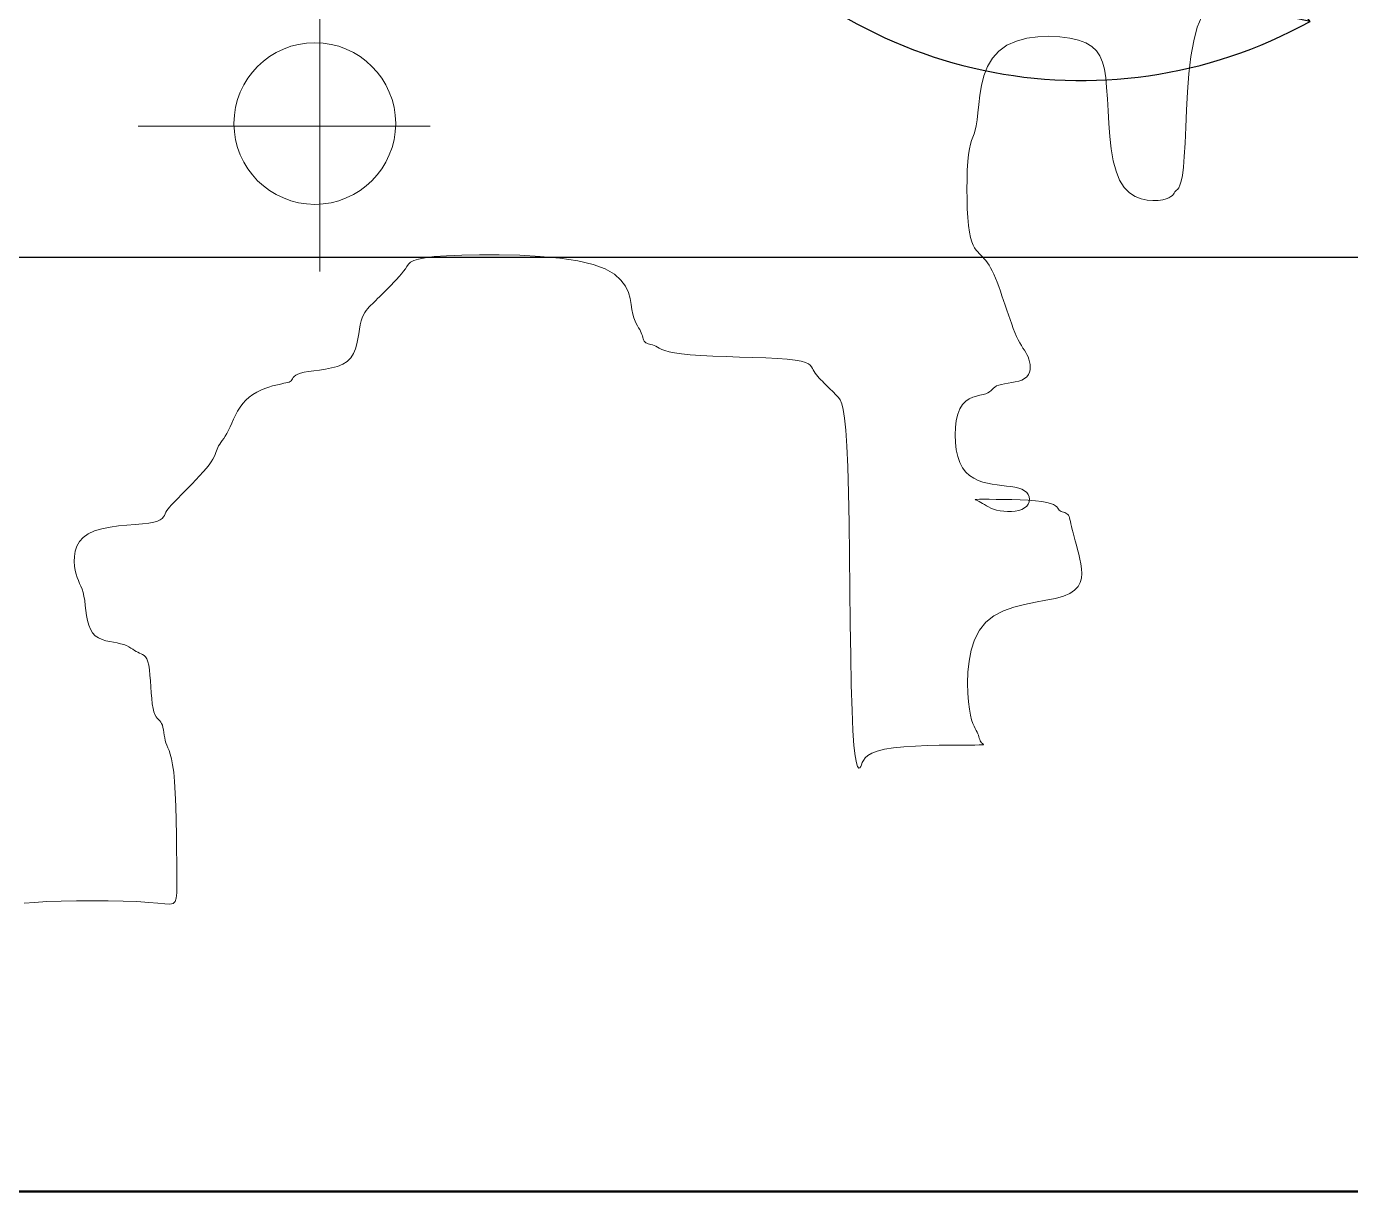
# Model space of a CAD drawing. Header units: millimetres. Extents: x 42 to 552, y 43 to 535.
# Drawn here: x 284.9611 to 285.1028, y 504.2378 to 504.3625 of the extents above; entities that cross this region are included whole.
import ezdxf

# ---------------------------------------------------------------- set-up
doc = ezdxf.new("R2010")
doc.units = ezdxf.units.MM
doc.header["$LTSCALE"] = 0.75
doc.header["$MEASUREMENT"] = 0
for name, color, linetype, lineweight in [('Gramado', 9, 'Continuous', 0), ('Linhas medias', 7, 'Continuous', 30), ('Paredes', 7, 'Continuous', 50)]:
    doc.layers.add(name, color=color, linetype=linetype, lineweight=lineweight)
doc.layers.add('SOMBRA', color=9, linetype='Continuous')

# ---------------------------------------------------------------- blocks, each defined once
blk = doc.blocks.new('FOLHA')
at = {"layer": 'SOMBRA'}
blk.add_line((0, -7.105427357601002e-15), (0.00979813585637146, 0.1321827509515003), dxfattribs=at)
for centre, start, end in [((0.08092464051637194, 0.06045592846457737), 134.7592252412505, 216.7621042314082), ((-0.07112650466000048, 0.07172682248691586), 314.7592252412526, 36.76210423141026)]:
    blk.add_arc(centre, 0.1010134482592243, start, end, dxfattribs=at)
blk = doc.blocks.new('arbusto8vista')
at = {"rotation": 82.22966397680052}
blk.add_blockref('FOLHA', (-0.5280967314563725, -0.1261262179869505), dxfattribs=at)
blk = doc.blocks.new('arbusto7vista')
for p, q in [((-0.569780101976022, 0.2508837735556142), (-0.5697801019760504, 0.3127614567897297)), ((-0.3820281347447008, 0.3031310430627627), (-0.3810641320628463, 0.3054154909708444)), ((-0.4207324135583974, 0.3001681049864828), (-0.4184914984901411, 0.3007727882868778)), ((-0.4184914984901411, 0.3007727882868778), (-0.4161369589799619, 0.3011125282153557)), ((-0.4161369589799619, 0.3011125282153557), (-0.4137607760194157, 0.3012143597600669)), ((-0.4137607760194157, 0.3012143597600669), (-0.4114549306000868, 0.3011053179091618)), ((-0.4114549306000868, 0.3011053179091618), (-0.4093114037135592, 0.3008124376508192)), ((-0.4093114037135592, 0.3008124376508192), (-0.4074221763514174, 0.300362753973161)), ((-0.4074221763514174, 0.300362753973161), (-0.4058575869729566, 0.2997751913882354)), ((-0.3827910404331476, 0.3002383102087549), (-0.3820281347447008, 0.3031310430627627)), ((-0.4258779500829064, 0.2965129694842972), (-0.4245054464028328, 0.2980557683173259)), ((-0.4245054464028328, 0.2980557683173259), (-0.422767723193175, 0.2992714433260204)), ((-0.422767723193175, 0.2992714433260204), (-0.4207324135583974, 0.3001681049864828)), ((-0.4058575869729566, 0.2997751913882354), (-0.4046014039085435, 0.2990362325036529)), ((-0.4046014039085435, 0.2990362325036529), (-0.4036157529562843, 0.2981242494508791)), ((-0.4036157529562843, 0.2981242494508791), (-0.4028627599142283, 0.2970176143613799)), ((-0.3833699827612804, 0.2968589493980005), (-0.3827910404331476, 0.3002383102087549)), ((-0.4276706805155186, 0.2927352751454606), (-0.4269149926769273, 0.2947106343989816)), ((-0.4269149926769273, 0.2947106343989816), (-0.4258779500829064, 0.2965129694842972)), ((-0.4028627599142283, 0.2970176143613799), (-0.4023045505805101, 0.2956946993666634)), ((-0.4023045505805101, 0.2956946993666634), (-0.4019032507532074, 0.2941338765981811)), ((-0.3837974255274617, 0.293155169949415), (-0.3833699827612804, 0.2968589493980005)), ((-0.4281991199293032, 0.2906734038078582), (-0.4276706805155186, 0.2927352751454606)), ((-0.4019032507532074, 0.2941338765981811), (-0.4016209862304265, 0.2923135181874272)), ((-0.4016209862304265, 0.2923135181874272), (-0.4014198828102735, 0.2902119962658816)), ((-0.3841058325300821, 0.2892891811818998), (-0.3837974255274617, 0.293155169949415)), ((-0.4285544172489324, 0.2886115324702558), (-0.4281991199293032, 0.2906734038078582)), ((-0.4014198828102735, 0.2902119962658816), (-0.4012629679482416, 0.2878266074262115)), ((-0.3843276675675042, 0.2854231924143988), (-0.3841058325300821, 0.2892891811818998)), ((-0.4289620109280463, 0.2848338381314335), (-0.4287906788049725, 0.2866361732167491)), ((-0.4287906788049725, 0.2866361732167491), (-0.4285544172489324, 0.2886115324702558)), ((-0.4012629679482416, 0.2878266074262115), (-0.401116875729457, 0.2852303461059478)), ((-0.4291225199488053, 0.2832910392983905), (-0.4289620109280463, 0.2848338381314335)), ((-0.401116875729457, 0.2852303461059478), (-0.4009491418965752, 0.2825151312038088)), ((-0.3844953944380904, 0.2817194129658134), (-0.3843276675675042, 0.2854231924143988)), ((-0.546195985369792, 0.2819938130585911), (-0.6086364505030701, 0.2819938130587332)), ((-0.4297879995835956, 0.2803063737696334), (-0.4295409244888333, 0.2810994002413167)), ((-0.4295409244888333, 0.2810994002413167), (-0.4293154910082251, 0.2820654514912064)), ((-0.4293154910082251, 0.2820654514912064), (-0.4291225199488053, 0.2832910392983905)), ((-0.4009491418965752, 0.2825151312038088), (-0.4007273021921094, 0.279772881618527)), ((-0.3846414769402315, 0.2783400521550448), (-0.3844953944380904, 0.2817194129658134)), ((-0.4307762999626448, 0.2771342800830325), (-0.4305508664820366, 0.2781003252328418)), ((-0.4305508664820366, 0.2781003252328418), (-0.4303037913872743, 0.2788933480444769)), ((-0.4303037913872743, 0.2788933480444769), (-0.4300458954854207, 0.27959986029704)), ((-0.4300458954854207, 0.27959986029704), (-0.4297879995835956, 0.2803063737696334)), ((-0.4007273021921094, 0.279772881618527), (-0.4004188923586582, 0.2770955162488065)), ((-0.3847983788722615, 0.2754473193010369), (-0.3846414769402315, 0.2783400521550448)), ((-0.4311207623210578, 0.2743650116748313), (-0.4309692710220645, 0.2759087008159753)), ((-0.4309692710220645, 0.2759087008159753), (-0.4307762999626448, 0.2771342800830325)), ((-0.4004188923586582, 0.2770955162488065), (-0.3999914481387918, 0.2745749539933939)), ((-0.3849913499316813, 0.2731619702063597), (-0.3847983788722615, 0.2754473193010369)), ((-0.4312938952341483, 0.2705639131213218), (-0.4312289703917429, 0.2725563809918015)), ((-0.4312289703917429, 0.2725563809918015), (-0.4311207623210578, 0.2743650116748313)), ((-0.3999914481387918, 0.2745749539933939), (-0.3994125052751087, 0.2723031137510077)), ((-0.3994125052751087, 0.2723031137510077), (-0.3986495995101507, 0.2703719144203518)), ((-0.3852167834123179, 0.2714389466082565), (-0.3849913499316813, 0.2731619702063597)), ((-0.4313155368483024, 0.2684687124178566), (-0.4312938952341483, 0.2705639131213218)), ((-0.3986495995101507, 0.2703719144203518), (-0.3976846950943695, 0.2688498446076011)), ((-0.3859796503107304, 0.2687787110024971), (-0.3857217544089053, 0.2693338287854203)), ((-0.3857217544089053, 0.2693338287854203), (-0.3854638585070802, 0.2701917367276394)), ((-0.3854638585070802, 0.2701917367276394), (-0.3852167834123179, 0.2714389466082565)), ((-0.4312938952341483, 0.2663518832358704), (-0.4313155368483024, 0.2684687124178566)), ((-0.4312289703917429, 0.2642945299298134), (-0.4312938952341483, 0.2663518832358704)), ((-0.3976846950943695, 0.2688498446076011), (-0.396557470309574, 0.2677116717486427)), ((-0.396557470309574, 0.2677116717486427), (-0.395322031945426, 0.2669087329868063)), ((-0.395322031945426, 0.2669087329868063), (-0.3940324867916161, 0.266392365465407)), ((-0.3940324867916161, 0.266392365465407), (-0.3927429416378345, 0.2661139063277744)), ((-0.3894153740731099, 0.2662193506506867), (-0.3886524683846631, 0.2664122045842561)), ((-0.3886524683846631, 0.2664122045842561), (-0.3880735260565302, 0.266637501235607)), ((-0.3880735260565302, 0.266637501235607), (-0.387646083290349, 0.2668844263654933)), ((-0.387646083290349, 0.2668844263654933), (-0.3873376762877285, 0.2671421657346542)), ((-0.3873376762877285, 0.2671421657346542), (-0.3871158412503064, 0.2673999051038152)), ((-0.3871158412503064, 0.2673999051038152), (-0.3869481143797202, 0.2676468302337014)), ((-0.3869481143797202, 0.2676468302337014), (-0.3868020318775791, 0.2678721268850666)), ((-0.3868020318775791, 0.2678721268850666), (-0.3866451299455491, 0.2680649808186217)), ((-0.3866451299455491, 0.2680649808186217), (-0.3864521588861294, 0.2682307987981858)), ((-0.3864521588861294, 0.2682307987981858), (-0.3862267254054927, 0.2684398715997816)), ((-0.3862267254054927, 0.2684398715997816), (-0.3859796503107304, 0.2687787110024971)), ((-0.4311207623210578, 0.2623777568541215), (-0.4312289703917429, 0.2642945299298134)), ((-0.3927429416378345, 0.2661139063277744), (-0.3915075032736866, 0.2660246927172238)), ((-0.3915075032736866, 0.2660246927172238), (-0.390380278488891, 0.2660760617770848)), ((-0.390380278488891, 0.2660760617770848), (-0.3894153740731099, 0.2662193506506867)), ((-0.4309692710220645, 0.260682668363259), (-0.4311207623210578, 0.2623777568541215)), ((-0.4307753981522069, 0.259270543367208), (-0.4309692710220645, 0.260682668363259)), ((-0.4305436519985903, 0.2581233589980343), (-0.4307753981522069, 0.259270543367208)), ((-0.430279442505622, 0.2572032669433355), (-0.4305436519985903, 0.2581233589980343)), ((-0.4299881796178227, 0.2564724188906951), (-0.430279442505622, 0.2572032669433355)), ((-0.4296752732796847, 0.2558929665277248), (-0.4299881796178227, 0.2564724188906951)), ((-0.4293461334356437, 0.255427061542008), (-0.4296752732796847, 0.2558929665277248)), ((-0.4290061700302488, 0.2550368556211282), (-0.4293461334356437, 0.255427061542008)), ((-0.4286607930079356, 0.2546845004526972), (-0.4290061700302488, 0.2550368556211282)), ((-0.5511553556550837, 0.2519521958947166), (-0.5508189846486857, 0.2524063812353319)), ((-0.5508189846486857, 0.2524063812353319), (-0.5503635820101636, 0.2528173083988747)), ((-0.5503635820101636, 0.2528173083988747), (-0.5496863450228204, 0.2531849779953461)), ((-0.5496863450228204, 0.2531849779953461), (-0.5486844709699028, 0.2535093906347612)), ((-0.5486844709699028, 0.2535093906347612), (-0.5472551571346003, 0.2537905469271209)), ((-0.5472551571346003, 0.2537905469271209), (-0.5452956008002445, 0.2540284474824261)), ((-0.5452956008002445, 0.2540284474824261), (-0.5427029992499968, 0.2542230929107063)), ((-0.5427029992499968, 0.2542230929107063), (-0.5394223438838424, 0.2543708790247194)), ((-0.5394223438838424, 0.2543708790247194), (-0.5355898025682109, 0.2544537824481665)), ((-0.5355898025682109, 0.2544537824481665), (-0.5313893372862708, 0.2544501750075341)), ((-0.5313893372862708, 0.2544501750075341), (-0.5270049100211907, 0.2543384285293087)), ((-0.5270049100211907, 0.2543384285293087), (-0.5226204827561105, 0.2540969148399483)), ((-0.5226204827561105, 0.2540969148399483), (-0.5184200174741989, 0.2537040057659254)), ((-0.5184200174741989, 0.2537040057659254), (-0.5145874761585674, 0.2531380731337265)), ((-0.5145874761585674, 0.2531380731337265), (-0.5113068207923845, 0.2523774887698238)), ((-0.5113068207923845, 0.2523774887698238), (-0.5087151210526031, 0.2514123397232169)), ((-0.4283145107322639, 0.2543366533523255), (-0.4286607930079356, 0.2546845004526972)), ((-0.4279682252432337, 0.2539779941477178), (-0.4283145107322639, 0.2543366533523255)), ((-0.4276219369999126, 0.2535977082946062), (-0.4279682252432337, 0.2539779941477178)), ((-0.4272756464612826, 0.2531849812487224), (-0.4276219369999126, 0.2535977082946062)), ((-0.426929354086468, 0.2527289984657983), (-0.4272756464612826, 0.2531849812487224)), ((-0.4265830603344796, 0.252218945401566), (-0.426929354086468, 0.2527289984657983)), ((-0.4262367656643846, 0.251644007511743), (-0.4265830603344796, 0.252218945401566)), ((-0.553380116480696, 0.2491477400841262), (-0.5528309167588077, 0.2497515301280231)), ((-0.5528309167588077, 0.2497515301280231), (-0.5523195916978807, 0.2503445053226585)), ((-0.5523195916978807, 0.2503445053226585), (-0.5518623743447222, 0.2509158508187426)), ((-0.5518623743447222, 0.2509158508187426), (-0.5514754977461678, 0.2514547517669996)), ((-0.5514754977461678, 0.2514547517669996), (-0.5511553556550837, 0.2519521958947166)), ((-0.5087151210526031, 0.2514123397232169), (-0.5067618773912272, 0.2502795739330566)), ((-0.5067618773912272, 0.2502795739330566), (-0.5053496979541592, 0.2490278545610209)), ((-0.4258904705352222, 0.2509933702520613), (-0.4262367656643846, 0.251644007511743)), ((-0.4255441754060882, 0.250259823875524), (-0.4258904705352222, 0.2509933702520613)), ((-0.4251978807359933, 0.2494505778241205), (-0.4255441754060882, 0.250259823875524)), ((-0.4248515869840048, 0.2485764463371396), (-0.4251978807359933, 0.2494505778241205)), ((-0.556129685837135, 0.246342383086926), (-0.555631001041462, 0.2468407284012528)), ((-0.555631001041462, 0.2468407284012528), (-0.5550926331439427, 0.2473796293495099)), ((-0.5550926331439427, 0.2473796293495099), (-0.5545272077200707, 0.2479509748455939)), ((-0.5545272077200707, 0.2479509748455939), (-0.5539509578167383, 0.2485439500402151)), ((-0.5539509578167383, 0.2485439500402151), (-0.553380116480696, 0.2491477400841262)), ((-0.5053496979541592, 0.2490278545610209), (-0.5043811908871874, 0.2477058447688023)), ((-0.5043811908871874, 0.2477058447688023), (-0.5037589643361571, 0.2463622077180645)), ((-0.4245052946091903, 0.2476482436538276), (-0.4248515869840048, 0.2485764463371396)), ((-0.4241590040705603, 0.2466767840134452), (-0.4245052946091903, 0.2476482436538276)), ((-0.4238127158272107, 0.2456728816552669), (-0.4241590040705603, 0.2466767840134452)), ((-0.5588629329373589, 0.2436109797155552), (-0.5585157522941699, 0.2439579256801494)), ((-0.5585157522941699, 0.2439579256801494), (-0.55816316354273, 0.2443102769343568)), ((-0.55816316354273, 0.2443102769343568), (-0.5577997549023053, 0.2446734412078087)), ((-0.5577997549023053, 0.2446734412078087), (-0.5574201145922473, 0.2450528262301503)), ((-0.5574201145922473, 0.2450528262301503), (-0.5570188308318222, 0.2454538397310273)), ((-0.5570188308318222, 0.2454538397310273), (-0.5565904918403533, 0.2458818894400707)), ((-0.5565904918403533, 0.2458818894400707), (-0.556129685837135, 0.246342383086926)), ((-0.5037589643361571, 0.2463622077180645), (-0.5033856264469136, 0.2450456065704998)), ((-0.5033856264469136, 0.2450456065704998), (-0.503163785365274, 0.243804704487772)), ((-0.503163785365274, 0.243804704487772), (-0.5029960492371117, 0.2426881646315735)), ((-0.423466430338209, 0.2446473508185676), (-0.4238127158272107, 0.2456728816552669)), ((-0.4231201480625373, 0.2436110057425935), (-0.423466430338209, 0.2446473508185676)), ((-0.5609776393029335, 0.2402613299515224), (-0.5607458745576253, 0.2409507244369848)), ((-0.5607458745576253, 0.2409507244369848), (-0.5604816455548871, 0.2415427938191215)), ((-0.5604816455548871, 0.2415427938191215), (-0.5601903636163854, 0.2420537585417861)), ((-0.5601903636163854, 0.2420537585417861), (-0.5598774400637296, 0.2424998390488753)), ((-0.5598774400637296, 0.2424998390488753), (-0.5595482862185861, 0.2428972557842712)), ((-0.5595482862185861, 0.2428972557842712), (-0.5592083134025927, 0.2432622291918705)), ((-0.5592083134025927, 0.2432622291918705), (-0.5588629329373589, 0.2436109797155552)), ((-0.5029960492371117, 0.2426881646315735), (-0.5028030618047978, 0.2417329348902229)), ((-0.5028030618047978, 0.2417329348902229), (-0.5025776091969476, 0.2409291020585442)), ((-0.5025776091969476, 0.2409291020585442), (-0.5023305131387303, 0.2402550376580166)), ((-0.4227738692297862, 0.2425746606666337), (-0.4231201480625373, 0.2436110057425935)), ((-0.4224275931513546, 0.2415491298299344), (-0.4227738692297862, 0.2425746606666337)), ((-0.4220813189091359, 0.2405452274717561), (-0.4224275931513546, 0.2415491298299344)), ((-0.5614745355499906, 0.2375190835179524), (-0.5613284433312344, 0.2385346954052352)), ((-0.5613284433312344, 0.2385346954052352), (-0.5611715284691741, 0.2394583899188376)), ((-0.5611715284691741, 0.2394583899188376), (-0.5609776393029335, 0.2402613299515224)), ((-0.5023305131387303, 0.2402550376580166), (-0.5020725953553722, 0.2396891132101047)), ((-0.5020725953553722, 0.2396891132101047), (-0.5018146775719856, 0.2392097002362874)), ((-0.5018146775719856, 0.2392097002362874), (-0.5015675815137683, 0.2387951702580153)), ((-0.5015675815137683, 0.2387951702580153), (-0.5013421289059465, 0.2384238947967674)), ((-0.5013421289059465, 0.2384238947967674), (-0.5011491414736042, 0.2380742453740226)), ((-0.5011491414736042, 0.2380742453740226), (-0.5009958337767841, 0.2377290994950982)), ((-0.4217350455850237, 0.2395737678313736), (-0.4220813189091359, 0.2405452274717561)), ((-0.42138877226094, 0.2386455651480617), (-0.4217350455850237, 0.2395737678313736)), ((-0.4210424980187213, 0.2377714336610666), (-0.42138877226094, 0.2386455651480617)), ((-0.5621725189207893, 0.2342992297879789), (-0.5618641090873382, 0.2353635020919143)), ((-0.5618641090873382, 0.2353635020919143), (-0.5616422693828724, 0.2364494028743707)), ((-0.5616422693828724, 0.2364494028743707), (-0.5614745355499906, 0.2375190835179524)), ((-0.5009958337767841, 0.2377290994950982), (-0.5008749917145394, 0.2373893586007796)), ((-0.5008749917145394, 0.2373893586007796), (-0.5007757940207682, 0.2370604301156902)), ((-0.5007757940207682, 0.2370604301156902), (-0.5006874194293118, 0.2367477214644822)), ((-0.5006874194293118, 0.2367477214644822), (-0.5005990466740684, 0.2364566400717933)), ((-0.5005990466740684, 0.2364566400717933), (-0.5004998544889361, 0.2361925933622473)), ((-0.5004998544889361, 0.2361925933622473), (-0.5003790216077562, 0.2359609887604819)), ((-0.5003790216077562, 0.2359609887604819), (-0.5002257267644268, 0.2357672336911492)), ((-0.5002257267644268, 0.2357672336911492), (-0.5000318538945692, 0.2356140320190576)), ((-0.5000318538945692, 0.2356140320190576), (-0.4998001077409242, 0.2354932733697694)), ((-0.4998001077409242, 0.2354932733697694), (-0.4995358982479843, 0.2353941438090175)), ((-0.4995358982479843, 0.2353941438090175), (-0.4992446353601849, 0.2353058294025487)), ((-0.4992446353601849, 0.2353058294025487), (-0.4989317290220185, 0.2352175162160961)), ((-0.4989317290220185, 0.2352175162160961), (-0.4986025891780059, 0.2351183903153924)), ((-0.4206962219402897, 0.2369621876096772), (-0.4210424980187213, 0.2377714336610666)), ((-0.4203499431075386, 0.23622864123314), (-0.4206962219402897, 0.2369621876096772)), ((-0.4200045626423048, 0.2355771027868485), (-0.4203499431075386, 0.23622864123314)), ((-0.4196645898263114, 0.2349958565907855), (-0.4200045626423048, 0.2355771027868485)), ((-0.5639418117692969, 0.2316146699214841), (-0.5631789060043673, 0.2323869650853538)), ((-0.5631789060043673, 0.2323869650853538), (-0.5625999631406557, 0.2332944345799888)), ((-0.5625999631406557, 0.2332944345799888), (-0.5621725189207893, 0.2342992297879789)), ((-0.4986025891780059, 0.2351183903153924), (-0.498262625772611, 0.2349976377661847)), ((-0.498262625772611, 0.2349976377661847), (-0.4979172487502694, 0.2348444446342342)), ((-0.4979172487502694, 0.2348444446342342), (-0.4975619487528604, 0.2346516015791593)), ((-0.4975619487528604, 0.2346516015791593), (-0.4971525392114415, 0.2344263176363199)), ((-0.4971525392114415, 0.2344263176363199), (-0.4966349142544857, 0.2341794064349614)), ((-0.4966349142544857, 0.2341794064349614), (-0.4959549680104089, 0.2339216816043574)), ((-0.4959549680104089, 0.2339216816043574), (-0.4950585946076274, 0.2336639567737535)), ((-0.4950585946076274, 0.2336639567737535), (-0.4938916881746422, 0.233417045572395)), ((-0.4938916881746422, 0.233417045572395), (-0.4924001428398128, 0.2331917616295556)), ((-0.4924001428398128, 0.2331917616295556), (-0.4905298527316404, 0.2329989185744807)), ((-0.4905298527316404, 0.2329989185744807), (-0.488254666877765, 0.232845725442516)), ((-0.488254666877765, 0.232845725442516), (-0.4856602539027506, 0.2327249728933225)), ((-0.4856602539027506, 0.2327249728933225), (-0.4828602373304705, 0.2326258469926188)), ((-0.4828602373304705, 0.2326258469926188), (-0.4799682406847126, 0.2325375338061662)), ((-0.4799682406847126, 0.2325375338061662), (-0.4770978874893217, 0.2324492193996974)), ((-0.4770978874893217, 0.2324492193996974), (-0.4743628012680858, 0.2323500898389455)), ((-0.4743628012680858, 0.2323500898389455), (-0.4718766055448498, 0.2322293311896573)), ((-0.4193354359811678, 0.2344686809810526), (-0.4196645898263114, 0.2349958565907855)), ((-0.4190225124285121, 0.233979354293723), (-0.4193354359811678, 0.2344686809810526)), ((-0.418731230489982, 0.2335116548649125), (-0.4190225124285121, 0.233979354293723)), ((-0.4184670014872722, 0.2330493610307087), (-0.418731230489982, 0.2335116548649125)), ((-0.4182352367419639, 0.2325762511271989), (-0.4184670014872722, 0.2330493610307087)), ((-0.4180413475757234, 0.2320761034905132), (-0.4182352367419639, 0.2325762511271989)), ((-0.5722111327905566, 0.2294635894467234), (-0.571083908005761, 0.2296032726588919)), ((-0.571083908005761, 0.2296032726588919), (-0.5698484696416131, 0.2297537688903049)), ((-0.5698484696416131, 0.2297537688903049), (-0.5685589244878315, 0.2299421131291126)), ((-0.5685589244878315, 0.2299421131291126), (-0.5672693793340216, 0.230195340363494)), ((-0.5672693793340216, 0.230195340363494), (-0.5660339409698736, 0.2305404855815709)), ((-0.5660339409698736, 0.2305404855815709), (-0.564906716185078, 0.2310045837715222)), ((-0.564906716185078, 0.2310045837715222), (-0.5639418117692969, 0.2316146699214841)), ((-0.4718766055448498, 0.2322293311896573), (-0.4697529238434299, 0.2320761295175657)), ((-0.4697529238434299, 0.2320761295175657), (-0.4680756210910602, 0.2318823743974008)), ((-0.4680756210910602, 0.2318823743974008), (-0.4668095278285307, 0.2316507694397956)), ((-0.4668095278285307, 0.2316507694397956), (-0.4658897160000777, 0.2313867217644088)), ((-0.4658897160000777, 0.2313867217644088), (-0.465251257549852, 0.2310956384908422)), ((-0.465251257549852, 0.2310956384908422), (-0.4648292244221182, 0.2307829267387547)), ((-0.4648292244221182, 0.2307829267387547), (-0.4645586885610271, 0.2304539936277763)), ((-0.4645586885610271, 0.2304539936277763), (-0.4643747219108434, 0.2301142462775232)), ((-0.4643747219108434, 0.2301142462775232), (-0.4642123964157463, 0.2297690918076398)), ((-0.4642123964157463, 0.2297690918076398), (-0.4640185072495058, 0.2294230362019789)), ((-0.4178916469676039, 0.2315381036780195), (-0.4180413475757234, 0.2320761034905132)), ((-0.417942138864646, 0.2292779437351555), (-0.417810479208697, 0.2298267644970053)), ((-0.417796054526292, 0.2309730661323499), (-0.4178916469676039, 0.2315381036780195)), ((-0.417810479208697, 0.2298267644970053), (-0.4177653915179746, 0.2303972125173743)), ((-0.4177653915179746, 0.2303972125173743), (-0.417796054526292, 0.2309730661323499)), ((-0.5791781740572333, 0.2265392650407847), (-0.5785279980391067, 0.2266924581727494)), ((-0.5785279980391067, 0.2266924581727494), (-0.5779589845007536, 0.2268132107219571)), ((-0.5779589845007536, 0.2268132107219571), (-0.5774657221205359, 0.2269123366226466)), ((-0.5774657221205359, 0.2269123366226466), (-0.5770427995767875, 0.2270006498090993)), ((-0.5770427995767875, 0.2270006498090993), (-0.5766848055478988, 0.2270889642155822)), ((-0.5766848055478988, 0.2270889642155822), (-0.5763863287122319, 0.2271880937763342)), ((-0.5763863287122319, 0.2271880937763342), (-0.5761419577481206, 0.2273088524256224)), ((-0.5761419577481206, 0.2273088524256224), (-0.5759462813338985, 0.2274620540977139)), ((-0.5759462813338985, 0.2274620540977139), (-0.5757893794018685, 0.2276549080312691)), ((-0.5757893794018685, 0.2276549080312691), (-0.5756432968997274, 0.2278802046826343)), ((-0.5756432968997274, 0.2278802046826343), (-0.5754755700291412, 0.2281271298125205)), ((-0.5754755700291412, 0.2281271298125205), (-0.5752537349917191, 0.2283848691816814)), ((-0.5752537349917191, 0.2283848691816814), (-0.5749453279890986, 0.2286426085508424)), ((-0.5749453279890986, 0.2286426085508424), (-0.5745178852229174, 0.2288895336807286)), ((-0.5745178852229174, 0.2288895336807286), (-0.5739389428947845, 0.2291148303320938)), ((-0.5739389428947845, 0.2291148303320938), (-0.5731760372063377, 0.229307684265649)), ((-0.5731760372063377, 0.229307684265649), (-0.5722111327905566, 0.2294635894467234)), ((-0.4640185072495058, 0.2294230362019789), (-0.4637867425041975, 0.2290769809013256)), ((-0.4637867425041975, 0.2290769809013256), (-0.4635225135014593, 0.2287309262106874)), ((-0.4635225135014593, 0.2287309262106874), (-0.4632312315629576, 0.2283848724350577)), ((-0.4632312315629576, 0.2283848724350577), (-0.4629183080103019, 0.2280388198794583)), ((-0.4629183080103019, 0.2280388198794583), (-0.4625891541651583, 0.2276927688488684)), ((-0.4625891541651583, 0.2276927688488684), (-0.4622491813491365, 0.2273467196483097)), ((-0.4622491813491365, 0.2273467196483097), (-0.4619038008839311, 0.2270006725827756)), ((-0.4619038008839311, 0.2270006725827756), (-0.4615575220511801, 0.226654627804777)), ((-0.424505328885175, 0.2265392650407847), (-0.4239263829611275, 0.2266933593593592)), ((-0.4239263829611275, 0.2266933593593592), (-0.4232500442647904, 0.2268204202147928)), ((-0.4232500442647904, 0.2268204202147928), (-0.422508777053622, 0.226936668660997)), ((-0.422508777053622, 0.226936668660997), (-0.4217350455850237, 0.2270583257518553)), ((-0.4217350455850237, 0.2270583257518553), (-0.4209613141164539, 0.2272016125412506)), ((-0.4209613141164539, 0.2272016125412506), (-0.4202200469052855, 0.2273827500831089)), ((-0.4202200469052855, 0.2273827500831089), (-0.4195437082089484, 0.227617959431285)), ((-0.4195437082089484, 0.227617959431285), (-0.4189647622849009, 0.2279234616396906)), ((-0.4189647622849009, 0.2279234616396906), (-0.4185084591366319, 0.2283100706425927)), ((-0.4185084591366319, 0.2283100706425927), (-0.4181711917519237, 0.228766971895709)), ((-0.4181711917519237, 0.228766971895709), (-0.417942138864646, 0.2292779437351555)), ((-0.5856421161941228, 0.2233095423821396), (-0.5849098755032571, 0.2239592784552116)), ((-0.5849098755032571, 0.2239592784552116), (-0.5841127044613188, 0.2245279080387945)), ((-0.5841127044613188, 0.2245279080387945), (-0.5832722465186748, 0.2250208385575263)), ((-0.5832722465186748, 0.2250208385575263), (-0.5824101451256922, 0.225443477436059)), ((-0.5824101451256922, 0.225443477436059), (-0.5815480437326812, 0.2258012320990019)), ((-0.5815480437326812, 0.2258012320990019), (-0.5807075857900372, 0.2260995099710215)), ((-0.5807075857900372, 0.2260995099710215), (-0.5799104147481273, 0.2263437184767412)), ((-0.5799104147481273, 0.2263437184767412), (-0.5791781740572333, 0.2265392650407847)), ((-0.4615575220511801, 0.226654627804777), (-0.4612112459727484, 0.2263085848568096)), ((-0.4612112459727484, 0.2263085848568096), (-0.4608649717305298, 0.2259625431288583)), ((-0.4608649717305298, 0.2259625431288583), (-0.4605186984064176, 0.2256165020109222)), ((-0.4605186984064176, 0.2256165020109222), (-0.4601724250823054, 0.2252704608929719)), ((-0.4601724250823054, 0.2252704608929719), (-0.4598261508400867, 0.2249244191650206)), ((-0.4598261508400867, 0.2249244191650206), (-0.4594798747616551, 0.2245783762170532)), ((-0.4594798747616551, 0.2245783762170532), (-0.459133595928904, 0.2242323314390688)), ((-0.459133595928904, 0.2242323314390688), (-0.4587882154636986, 0.2238619529451995)), ((-0.4587882154636986, 0.2238619529451995), (-0.4584482426476768, 0.2233455837462657)), ((-0.430819626954019, 0.223580817240645), (-0.4300458954854207, 0.2239439842591366)), ((-0.4300458954854207, 0.2239439842591366), (-0.4292721640168509, 0.2241990113250125)), ((-0.4292721640168509, 0.2241990113250125), (-0.4285308968056825, 0.2243837470556826)), ((-0.4285308968056825, 0.2243837470556826), (-0.4278545581093454, 0.224536040068557)), ((-0.4278545581093454, 0.224536040068557), (-0.4272756121852979, 0.2246937389810455)), ((-0.4272756121852979, 0.2246937389810455), (-0.4268157018717886, 0.2248865820361203)), ((-0.4268157018717886, 0.2248865820361203), (-0.426453184330569, 0.2251118659789597)), ((-0.426453184330569, 0.2251118659789597), (-0.4261555953041807, 0.2253587771803041)), ((-0.4261555953041807, 0.2253587771803041), (-0.4258904705352222, 0.2256165020109222)), ((-0.4258904705352222, 0.2256165020109222), (-0.4256253457662638, 0.2258742268415261)), ((-0.4256253457662638, 0.2258742268415261), (-0.4253277567399039, 0.2261211380428847)), ((-0.4253277567399039, 0.2261211380428847), (-0.4249652391986558, 0.2263464219857241)), ((-0.4249652391986558, 0.2263464219857241), (-0.424505328885175, 0.2265392650407847)), ((-0.5873789170125008, 0.2209412825439045), (-0.5868685202340771, 0.2217811689398843)), ((-0.5868685202340771, 0.2217811689398843), (-0.5862931940226872, 0.2225777983788078)), ((-0.5862931940226872, 0.2225777983788078), (-0.5856421161941228, 0.2233095423821396)), ((-0.4584482426476768, 0.2233455837462657), (-0.4581190888025333, 0.2225372355772635)), ((-0.4581190888025333, 0.2225372355772635), (-0.4578061652498775, 0.2212909201731463)), ((-0.4578061652498775, 0.2212909201731463), (-0.4575148833113758, 0.2194606492689104)), ((-0.4332706783895048, 0.2203059981428339), (-0.432816178785572, 0.2214639902953479)), ((-0.432816178785572, 0.2214639902953479), (-0.4322372328615245, 0.2223786688761606)), ((-0.4322372328615245, 0.2223786688761606), (-0.4315608941651874, 0.2230716616521136)), ((-0.4315608941651874, 0.2230716616521136), (-0.430819626954019, 0.223580817240645)), ((-0.5889876534812402, 0.2175817369599713), (-0.5886287525923422, 0.2183783663988947)), ((-0.5886287525923422, 0.2183783663988947), (-0.5882482110073965, 0.2192182527948745)), ((-0.5882482110073965, 0.2192182527948745), (-0.587835206542195, 0.2200797676693895)), ((-0.587835206542195, 0.2200797676693895), (-0.5873789170125008, 0.2209412825439045)), ((-0.4575148833113758, 0.2194606492689104), (-0.4572506543086376, 0.2169004345995234)), ((-0.433790106508269, 0.2174493165147737), (-0.4335953209637182, 0.2189479480540086)), ((-0.4335953209637182, 0.2189479480540086), (-0.4332706783895048, 0.2203059981428339)), ((-0.5903502429847265, 0.2151143647429166), (-0.590021089139583, 0.2156244178071489)), ((-0.590021089139583, 0.2156244178071489), (-0.5896811163235611, 0.2161993556969719)), ((-0.5896811163235611, 0.2161993556969719), (-0.5893357358583557, 0.2168499929566394)), ((-0.5893357358583557, 0.2168499929566394), (-0.5889876534812402, 0.2175817369599713)), ((-0.4572506543086376, 0.2169004345995234), (-0.4570188895633294, 0.2134642878999529)), ((-0.4338550350231003, 0.2158695800110735), (-0.433790106508269, 0.2174493165147737)), ((-0.433790106508269, 0.2142682150288522), (-0.4338550350231003, 0.2158695800110735)), ((-0.5919329101161281, 0.2124523479109115), (-0.5917994427078384, 0.2128110133681105)), ((-0.5917994427078384, 0.2128110133681105), (-0.5916443313901709, 0.2131588627560177)), ((-0.5916443313901709, 0.2131588627560177), (-0.5914504422239304, 0.2135067098563894)), ((-0.5914504422239304, 0.2135067098563894), (-0.5912186774786221, 0.2138653690609971)), ((-0.5912186774786221, 0.2138653690609971), (-0.590954448475884, 0.2142456549140945)), ((-0.590954448475884, 0.2142456549140945), (-0.5906631665373823, 0.2146583819599783)), ((-0.5906631665373823, 0.2146583819599783), (-0.5903502429847265, 0.2151143647429166)), ((-0.4570188895633294, 0.2134642878999529), (-0.4568250003970888, 0.2090062209051951)), ((-0.4335953209637182, 0.2127046980540257), (-0.433790106508269, 0.2142682150288522)), ((-0.4332706783895048, 0.2112385055725383), (-0.4335953209637182, 0.2127046980540257)), ((-0.5934911999810879, 0.2094676544742242), (-0.5930330932119432, 0.2101183025615683)), ((-0.5930330932119432, 0.2101183025615683), (-0.5926832004811899, 0.210693252804063)), ((-0.5926832004811899, 0.210693252804063), (-0.592419878797557, 0.2112033188309965)), ((-0.592419878797557, 0.2112033188309965), (-0.5922214851696879, 0.2116593142716141)), ((-0.5922214851696879, 0.2116593142716141), (-0.5920663766063115, 0.2120720527551612)), ((-0.5920663766063115, 0.2120720527551612), (-0.5919329101161281, 0.2124523479109115)), ((-0.432816178785572, 0.2099291140703201), (-0.4332706783895048, 0.2112385055725383)), ((-0.4322345275067221, 0.2088224826917155), (-0.432816178785572, 0.2099291140703201)), ((-0.5963191942522599, 0.2062378569878121), (-0.5955120986285465, 0.2070993749632066)), ((-0.5955120986285465, 0.2070993749632066), (-0.5947536984728572, 0.2079392659850896)), ((-0.5947536984728572, 0.2079392659850896), (-0.594071047639062, 0.2087359018799333)), ((-0.594071047639062, 0.2087359018799333), (-0.5934911999810879, 0.2094676544742242)), ((-0.4568250003970888, 0.2090062209051951), (-0.4566716927002687, 0.2034541407710009)), ((-0.4315392513269103, 0.2079105012147977), (-0.4322345275067221, 0.2088224826917155)), ((-0.4307465823748089, 0.2071715420760398), (-0.4315392513269103, 0.2079105012147977)), ((-0.4298727527791755, 0.2065839777119294), (-0.4307465823748089, 0.2071715420760398)), ((-0.5987621153927307, 0.2037398230758498), (-0.5979712564882504, 0.2045364528706131)), ((-0.5979712564882504, 0.2045364528706131), (-0.5971479314901273, 0.2053763402324336)), ((-0.5971479314901273, 0.2053763402324336), (-0.5963191942522599, 0.2062378569878121)), ((-0.4289339946686823, 0.2061261805589396), (-0.4298727527791755, 0.2065839777119294)), ((-0.4279465401720586, 0.2057765230535722), (-0.4289339946686823, 0.2061261805589396)), ((-0.426926621418005, 0.2055133776323004), (-0.4279465401720586, 0.2057765230535722)), ((-0.4258904705352222, 0.2053151167316116), (-0.426926621418005, 0.2055133776323004)), ((-0.4248543196524679, 0.2051610138729103), (-0.4258904705352222, 0.2053151167316116)), ((-0.4238344008984143, 0.2050339469173821), (-0.4248543196524679, 0.2051610138729103)), ((-0.4228469464017905, 0.2049176948111295), (-0.4238344008984143, 0.2050339469173821)), ((-0.4219081882912974, 0.2047960365002552), (-0.4228469464017905, 0.2049176948111295)), ((-0.4210343586956355, 0.204652750930876), (-0.4219081882912974, 0.2047960365002552)), ((-0.4202416897435626, 0.2044716170490801), (-0.4210343586956355, 0.204652750930876)), ((-0.4195464135637508, 0.2042364138009845), (-0.4202416897435626, 0.2044716170490801)), ((-0.4189647622849009, 0.2039309201327058), (-0.4195464135637508, 0.2042364138009845)), ((-0.6016288288301155, 0.2008164680250246), (-0.6012059062863955, 0.2012724508079486)), ((-0.6012059062863955, 0.2012724508079486), (-0.6007126439061494, 0.201782503872181)), ((-0.6007126439061494, 0.201782503872181), (-0.6001436303677963, 0.202357441762004)), ((-0.6001436303677963, 0.202357441762004), (-0.5994934543496697, 0.2030080790216857)), ((-0.5994934543496697, 0.2030080790216857), (-0.5987621153927307, 0.2037398230758498)), ((-0.4566716927002687, 0.2034541407710009), (-0.456550850638024, 0.1970315363362687)), ((-0.429490387068995, 0.2020609332718806), (-0.4295841832342546, 0.2020275912483527)), ((-0.4295841832342546, 0.2020275912483527), (-0.4295048373053589, 0.2019726219662914)), ((-0.4295048373053589, 0.2019726219662914), (-0.4292956338877048, 0.2018906186111025)), ((-0.4291801642040696, 0.2020780548515404), (-0.429490387068995, 0.2020609332718806)), ((-0.4292956338877048, 0.2018906186111025), (-0.4289998575867457, 0.2017761743681348)), ((-0.4286102300341099, 0.2020843628019406), (-0.4291801642040696, 0.2020780548515404)), ((-0.4289998575867457, 0.2017761743681348), (-0.4286607930079356, 0.2016238824227798)), ((-0.4286607930079356, 0.2016238824227798), (-0.4283127071879278, 0.201431039367705)), ((-0.4277372999536055, 0.2020852639377182), (-0.4286102300341099, 0.2020843628019406)), ((-0.4283127071879278, 0.201431039367705), (-0.4279537968884028, 0.2012057554248656)), ((-0.4279537968884028, 0.2012057554248656), (-0.4275732413023547, 0.2009588442235213)), ((-0.4265388300790107, 0.2020843628019406), (-0.4277372999536055, 0.2020852639377182)), ((-0.4250752394138999, 0.2020780548515404), (-0.4265388300790107, 0.2020843628019406)), ((-0.4234276876837555, 0.2020609332718806), (-0.4250752394138999, 0.2020780548515404)), ((-0.421677334614003, 0.2020275912483385), (-0.4234276876837555, 0.2020609332718806)), ((-0.4199053399301249, 0.2019726219662914), (-0.421677334614003, 0.2020275912483385)), ((-0.4181928633575467, 0.2018906186111025), (-0.4199053399301249, 0.2019726219662914)), ((-0.418510262680968, 0.2035452231440757), (-0.4189647622849009, 0.2039309201327058)), ((-0.4181856201067546, 0.2030946425498712), (-0.418510262680968, 0.2035452231440757)), ((-0.4166210646217223, 0.2017761743681348), (-0.4181928633575467, 0.2018906186111025)), ((-0.4179908345622039, 0.2026008062186264), (-0.4181856201067546, 0.2030946425498712)), ((-0.4181856201067546, 0.2010760414878519), (-0.4179908345622039, 0.2015698778190966)), ((-0.4179259060473441, 0.2020853420188615), (-0.4179908345622039, 0.2026008062186264)), ((-0.4179908345622039, 0.2015698778190966), (-0.4179259060473441, 0.2020853420188615)), ((-0.4152711034481342, 0.2016238824227798), (-0.4166210646217223, 0.2017761743681348)), ((-0.4142033987639024, 0.201431039367705), (-0.4152711034481342, 0.2016238824227798)), ((-0.4133954063028114, 0.2012057554248656), (-0.4142033987639024, 0.201431039367705)), ((-0.4128038410004251, 0.2009588442235213), (-0.4133954063028114, 0.2012057554248656)), ((-0.6032447540753196, 0.1983031335627174), (-0.6030427598620065, 0.1986320620478068)), ((-0.6030427598620065, 0.1986320620478068), (-0.602884052549399, 0.1989718029421255)), ((-0.602884052549399, 0.1989718029421255), (-0.6027253470730045, 0.1993169488210498)), ((-0.6027253470730045, 0.1993169488210498), (-0.6025296706588108, 0.1996647959214215)), ((-0.6025296706588108, 0.1996647959214215), (-0.6022852996946995, 0.2000234551260291)), ((-0.6022852996946995, 0.2000234551260291), (-0.6019868228590042, 0.2004037409791408)), ((-0.6019868228590042, 0.2004037409791408), (-0.6016288288301155, 0.2008164680250246)), ((-0.4275732413023547, 0.2009588442235213), (-0.4271602196226354, 0.2007011193929031)), ((-0.4271602196226354, 0.2007011193929031), (-0.4267039110422388, 0.2004433945622992)), ((-0.4267039110422388, 0.2004433945622992), (-0.4261934947540453, 0.2001964833609406)), ((-0.4261934947540453, 0.2001964833609406), (-0.4256181499509921, 0.1999711994181013)), ((-0.4256181499509921, 0.1999711994181013), (-0.4249670558260448, 0.1997783563630406)), ((-0.4249670558260448, 0.1997783563630406), (-0.4242357039390754, 0.1996278667400588)), ((-0.4242357039390754, 0.1996278667400588), (-0.4234448353179801, 0.1995260387537314)), ((-0.4234448353179801, 0.1995260387537314), (-0.4226215033575613, 0.1994782795236887)), ((-0.4226215033575613, 0.1994782795236887), (-0.4217927614526502, 0.1994899961695751)), ((-0.4217927614526502, 0.1994899961695751), (-0.4209856629981061, 0.1995665958110209)), ((-0.4209856629981061, 0.1995665958110209), (-0.4202272613887317, 0.1997134855676563)), ((-0.4202272613887317, 0.1997134855676563), (-0.4195446100193863, 0.1999360725591117)), ((-0.4195446100193863, 0.1999360725591117), (-0.4189647622849009, 0.2002397639050173)), ((-0.4189647622849009, 0.2002397639050173), (-0.418510262680968, 0.2006254608936615)), ((-0.418510262680968, 0.2006254608936615), (-0.4181856201067546, 0.2010760414878519)), ((-0.4123854177922226, 0.2007011193929031), (-0.4128038410004251, 0.2009588442235213)), ((-0.4120968516136827, 0.2004433945622992), (-0.4123854177922226, 0.2007011193929031)), ((-0.4118948574003696, 0.2001964833609406), (-0.4120968516136827, 0.2004433945622992)), ((-0.4117361500877621, 0.1999711994181013), (-0.4118948574003696, 0.2001964833609406)), ((-0.4115774446113676, 0.1997783563630406), (-0.4117361500877621, 0.1999711994181013)), ((-0.4113844735519763, 0.1996251632310759), (-0.4115774446113676, 0.1997783563630406)), ((-0.4111590400713396, 0.1995044106818682), (-0.4113844735519763, 0.1996251632310759)), ((-0.4109119649765773, 0.1994052847811787), (-0.4111590400713396, 0.1995044106818682)), ((-0.4106540690747522, 0.1993169715947261), (-0.4109119649765773, 0.1994052847811787)), ((-0.4103961731728987, 0.1992286571882431), (-0.4106540690747522, 0.1993169715947261)), ((-0.4101490980781364, 0.1991295276274911), (-0.4103961731728987, 0.1992286571882431)), ((-0.4099236645975282, 0.199008768978203), (-0.4101490980781364, 0.1991295276274911)), ((-0.4097306935381084, 0.1988555673061114), (-0.4099236645975282, 0.199008768978203)), ((-0.409577398694779, 0.1986600099144056), (-0.4097306935381084, 0.1988555673061114)), ((-0.4094565658135991, 0.1984157890559999), (-0.409577398694779, 0.1986600099144056)), ((-0.4093573736284668, 0.1981174982212934), (-0.4094565658135991, 0.1984157890559999)), ((-0.6179960272760638, 0.1953130376323031), (-0.6164179164027814, 0.1957771358222544)), ((-0.6164179164027814, 0.1957771358222544), (-0.6146883068856823, 0.1961222810403314)), ((-0.6146883068856823, 0.1961222810403314), (-0.6128829480466607, 0.1963755082747127)), ((-0.6128829480466607, 0.1963755082747127), (-0.6110775892076674, 0.1965638525135205)), ((-0.6110775892076674, 0.1965638525135205), (-0.6093479796905683, 0.1967143487449334)), ((-0.6093479796905683, 0.1967143487449334), (-0.6077698688172859, 0.1968540319571019)), ((-0.6077698688172859, 0.1968540319571019), (-0.6064190059097712, 0.1970099371381764)), ((-0.6064190059097712, 0.1970099371381764), (-0.605351301225511, 0.1972036922075091)), ((-0.605351301225511, 0.1972036922075091), (-0.6045433087644483, 0.1974352968092745)), ((-0.6045433087644483, 0.1974352968092745), (-0.603951743462062, 0.1976993435188206)), ((-0.603951743462062, 0.1976993435188206), (-0.6035333202538311, 0.1979904249115094)), ((-0.6035333202538311, 0.1979904249115094), (-0.6032447540753196, 0.1983031335627174)), ((-0.456550850638024, 0.1970315363362687), (-0.4564516529442244, 0.1900357918607085)), ((-0.4092690008732234, 0.1977597309006569), (-0.4093573736284668, 0.1981174982212934)), ((-0.409180626281767, 0.1973370805844752), (-0.4092690008732234, 0.1977597309006569)), ((-0.4090814285879958, 0.1968441407630905), (-0.409180626281767, 0.1973370805844752)), ((-0.4089605865257511, 0.1962755049269163), (-0.4090814285879958, 0.1968441407630905)), ((-0.408807278828931, 0.195625766566323), (-0.4089605865257511, 0.1962755049269163)), ((-0.4086142913965887, 0.1948922224773071), (-0.408807278828931, 0.195625766566323)), ((-0.6217654589994766, 0.1920183916158464), (-0.6212081595861321, 0.1930231868238366)), ((-0.6212081595861321, 0.1930231868238366), (-0.6204127913999855, 0.1939306563184715)), ((-0.6204127913999855, 0.1939306563184715), (-0.6193468901835786, 0.1947029514823413)), ((-0.6193468901835786, 0.1947029514823413), (-0.6179960272760638, 0.1953130376323031)), ((-0.4083888387887384, 0.1940829826785091), (-0.4086142913965887, 0.1948922224773071)), ((-0.4081417427305496, 0.1932088604941526), (-0.4083888387887384, 0.1940829826785091)), ((-0.407883824947163, 0.192280669248504), (-0.4081417427305496, 0.1932088604941526)), ((-0.6223335871768256, 0.188798537885873), (-0.6222957085373935, 0.1898682185294547)), ((-0.6222957085373935, 0.1898682185294547), (-0.6221171538974204, 0.1909541193119111)), ((-0.6221171538974204, 0.1909541193119111), (-0.6217654589994766, 0.1920183916158464)), ((-0.4564516529442244, 0.1900357918607085), (-0.4563632783527964, 0.1827642916039736)), ((-0.4076259071638049, 0.191309222265815), (-0.407883824947163, 0.192280669248504)), ((-0.4073788111055876, 0.1903053328703379), (-0.4076259071638049, 0.191309222265815)), ((-0.4071533584977374, 0.1892798143863104), (-0.4073788111055876, 0.1903053328703379)), ((-0.6222632540731183, 0.1877829259985901), (-0.6223335871768256, 0.188798537885873)), ((-0.6221171734837014, 0.1868592314849877), (-0.6222632540731183, 0.1877829259985901)), ((-0.4069603710654235, 0.1882434801379986), (-0.4071533584977374, 0.1892798143863104)), ((-0.4068160810903692, 0.1872080447887612), (-0.4069603710654235, 0.1882434801379986)), ((-0.4067583630805132, 0.1861888283583824), (-0.4068160810903692, 0.1872080447887612)), ((-0.6219242024242817, 0.1860535879433201), (-0.6221171734837014, 0.1868592314849877)), ((-0.6216987689436735, 0.1853452688949773), (-0.6219242024242817, 0.1860535879433201)), ((-0.6214516938489112, 0.1847018328421939), (-0.6216987689436735, 0.1853452688949773)), ((-0.6211937979470576, 0.184090838287176), (-0.6214516938489112, 0.1847018328421939)), ((-0.4075374914870622, 0.1833907061694049), (-0.407075783214367, 0.1842639376898205)), ((-0.407075783214367, 0.1842639376898205), (-0.4068305021003482, 0.1852020522057671)), ((-0.4068305021003482, 0.1852020522057671), (-0.4067583630805132, 0.1861888283583824)), ((-0.6209359020452325, 0.1834798437321723), (-0.6211937979470576, 0.184090838287176)), ((-0.6206888269504702, 0.1828364076793889), (-0.6209359020452325, 0.1834798437321723)), ((-0.6204633934698336, 0.1821280886310461), (-0.6206888269504702, 0.1828364076793889)), ((-0.6202704224104423, 0.1813224450893642), (-0.6204633934698336, 0.1821280886310461)), ((-0.4563632783527964, 0.1827642916039736), (-0.456274905597553, 0.1755144198257739)), ((-0.4106540299021901, 0.1813225231705218), (-0.4092833297664811, 0.1819037775508718)), ((-0.4092833297664811, 0.1819037775508718), (-0.4082589119829265, 0.1825985790034679)), ((-0.4082589119829265, 0.1825985790034679), (-0.4075374914870622, 0.1833907061694049)), ((-0.6201153240227484, 0.180398750575776), (-0.6202704224104423, 0.1813224450893642)), ((-0.6199818663311021, 0.1793831386884932), (-0.6201153240227484, 0.180398750575776)), ((-0.6198484068032144, 0.1783134580449115), (-0.6199818663311021, 0.1793831386884932)), ((-0.4235097546517466, 0.1782080918031426), (-0.4212859739816963, 0.1789975118000484)), ((-0.4212859739816963, 0.1789975118000484), (-0.418964801457463, 0.1795922806752657)), ((-0.418964801457463, 0.1795922806752657), (-0.4166436289332296, 0.180057282339348)), ((-0.4166436289332296, 0.180057282339348), (-0.4144198482631793, 0.1804574007028776)), ((-0.4144198482631793, 0.1804574007028776), (-0.4123908513014385, 0.1808575196764082)), ((-0.4123908513014385, 0.1808575196764082), (-0.4106540299021901, 0.1813225231705218)), ((-0.61969330290691, 0.1772275572624551), (-0.6198484068032144, 0.1783134580449115)), ((-0.6194949121098716, 0.1761632849585197), (-0.61969330290691, 0.1772275572624551)), ((-0.619231591879867, 0.1751584897505296), (-0.6194949121098716, 0.1761632849585197)), ((-0.4286462732249561, 0.1740492197272374), (-0.4272755730127358, 0.1757857628019508)), ((-0.4272755730127358, 0.1757857628019508), (-0.4255387516134874, 0.177159136773966)), ((-0.4255387516134874, 0.177159136773966), (-0.4235097546517466, 0.1782080918031426)), ((-0.6188816996846924, 0.1742510202558947), (-0.619231591879867, 0.1751584897505296)), ((-0.618423592992059, 0.1734787250920249), (-0.6188816996846924, 0.1742510202558947)), ((-0.6178437452575736, 0.1728686389928811), (-0.618423592992059, 0.1734787250920249)), ((-0.6171610938882282, 0.1724045411587838), (-0.6178437452575736, 0.1728686389928811)), ((-0.456274905597553, 0.1755144198257739), (-0.4561757134124207, 0.1685835607857911)), ((-0.4296706915440609, 0.1720152923928424), (-0.4286462732249561, 0.1740492197272374)), ((-0.6164026922788537, 0.1720593969065476), (-0.6171610938882282, 0.1724045411587838)), ((-0.6155955938243096, 0.1718061715530439), (-0.6164026922788537, 0.1720593969065476)), ((-0.6147668519193985, 0.1716178304151015), (-0.6155955938243096, 0.1718061715530439)), ((-0.6139435199589798, 0.1714673388095918), (-0.6147668519193985, 0.1716178304151015)), ((-0.613152651337856, 0.1713276620533577), (-0.6139435199589798, 0.1714673388095918)), ((-0.6124212994509151, 0.1711717654632423), (-0.613152651337856, 0.1713276620533577)), ((-0.6117702053259677, 0.1709789224081675), (-0.6124212994509151, 0.1711717654632423)), ((-0.6111948605229145, 0.1707536384653281), (-0.6117702053259677, 0.1709789224081675)), ((-0.610684444234721, 0.1705067272639837), (-0.6111948605229145, 0.1707536384653281)), ((-0.6102281356543244, 0.1702490024333656), (-0.610684444234721, 0.1705067272639837)), ((-0.6098151139746051, 0.1699912776027617), (-0.6102281356543244, 0.1702490024333656)), ((-0.4303921134936104, 0.1697758993924765), (-0.4296706915440609, 0.1720152923928424)), ((-0.6094345583885286, 0.1697443664014031), (-0.6098151139746051, 0.1699912776027617)), ((-0.609075648089032, 0.1695190824585637), (-0.6094345583885286, 0.1697443664014031)), ((-0.6087275622690242, 0.1693262394035031), (-0.609075648089032, 0.1695190824585637)), ((-0.6083821852467111, 0.1691694416267779), (-0.6087275622690242, 0.1693262394035031)), ((-0.6080422218412878, 0.1690234565643038), (-0.6083821852467111, 0.1691694416267779)), ((-0.6077130819972751, 0.1688558424132935), (-0.6080422218412878, 0.1690234565643038)), ((-0.6074001756591372, 0.1686341573709456), (-0.6077130819972751, 0.1688558424132935)), ((-0.6071089127713378, 0.1683259596345152), (-0.6074001756591372, 0.1686341573709456)), ((-0.6068447032783695, 0.1678988074011869), (-0.6071089127713378, 0.1683259596345152)), ((-0.6066129571247245, 0.1673202588681875), (-0.6068447032783695, 0.1678988074011869)), ((-0.6064190842548953, 0.1665578722327439), (-0.6066129571247245, 0.1673202588681875)), ((-0.4561757134124207, 0.1685835607857911), (-0.4560548805312408, 0.162269098743721)), ((-0.4310991103781987, 0.1650483907687175), (-0.4308538245971363, 0.1674229593198646)), ((-0.4308538245971363, 0.1674229593198646), (-0.4303921134936104, 0.1697758993924765)), ((-0.606265789411566, 0.1655936243219003), (-0.6064190842548953, 0.1665578722327439)), ((-0.606144956530386, 0.1644671664821402), (-0.606265789411566, 0.1655936243219003)), ((-0.6060457643452253, 0.1632325686897644), (-0.606144956530386, 0.1644671664821402)), ((-0.4311712563603578, 0.16274411233276), (-0.4310991103781987, 0.1650483907687175)), ((-0.6059573915900103, 0.1619439009210879), (-0.6060457643452253, 0.1632325686897644)), ((-0.6058690169985539, 0.1606552331523972), (-0.6059573915900103, 0.1619439009210879)), ((-0.4560548805312408, 0.162269098743721), (-0.4559015856879114, 0.1568684179592452)), ((-0.4311135480671169, 0.1606020426057029), (-0.4311712563603578, 0.16274411233276)), ((-0.6057698193047827, 0.1594206353600214), (-0.6058690169985539, 0.1606552331523972)), ((-0.605648977242538, 0.1582941775202613), (-0.6057698193047827, 0.1594206353600214)), ((-0.4309692710220645, 0.1587141001812853), (-0.4311135480671169, 0.1606020426057029)), ((-0.4307762999626448, 0.1571496746489203), (-0.4309692710220645, 0.1587141001812853)), ((-0.6054956695456895, 0.1573299296094319), (-0.605648977242538, 0.1582941775202613)), ((-0.6053026821133756, 0.1565666417873786), (-0.6054956695456895, 0.1573299296094319)), ((-0.6050772295055253, 0.1559817849481391), (-0.6053026821133756, 0.1565666417873786)), ((-0.6048301334473365, 0.1555375101693102), (-0.6050772295055253, 0.1559817849481391)), ((-0.4559015856879114, 0.1568684179592452), (-0.4557086146284917, 0.1526059084070255)), ((-0.4305508664820366, 0.1558880395808444), (-0.4307762999626448, 0.1571496746489203)), ((-0.4303037913872743, 0.1548859395450535), (-0.4305508664820366, 0.1558880395808444)), ((-0.6045722156639499, 0.1551959685284601), (-0.6048301334473365, 0.1555375101693102)), ((-0.6043142978805633, 0.1549193111031997), (-0.6045722156639499, 0.1551959685284601)), ((-0.6040672018223745, 0.154669688971083), (-0.6043142978805633, 0.1549193111031997)), ((-0.6038417492145243, 0.154409253209721), (-0.6040672018223745, 0.154669688971083)), ((-0.6036487617822104, 0.1541001548966818), (-0.6038417492145243, 0.154409253209721)), ((-0.6034954540853619, 0.153713556721442), (-0.6036487617822104, 0.1541001548966818)), ((-0.6033746120231172, 0.1532566678209974), (-0.6034954540853619, 0.153713556721442)), ((-0.603275414329346, 0.1527457089442521), (-0.6033746120231172, 0.1532566678209974)), ((-0.4300458954854207, 0.1541001191094864), (-0.4303037913872743, 0.1548859395450535)), ((-0.4297879995835956, 0.1534873228421105), (-0.4300458954854207, 0.1541001191094864)), ((-0.4295409244888333, 0.1530042953108932), (-0.4297879995835956, 0.1534873228421105)), ((-0.6031870397378896, 0.1521969008400959), (-0.603275414329346, 0.1527457089442521)), ((-0.6030986669826746, 0.1516264642573901), (-0.6031870397378896, 0.1521969008400959)), ((-0.6029994747975138, 0.1510506199450532), (-0.6030986669826746, 0.1516264642573901)), ((-0.6028786419163339, 0.1504855886519607), (-0.6029994747975138, 0.1510506199450532)), ((-0.6027253470730045, 0.1499475911270167), (-0.6028786419163339, 0.1504855886519607)), ((-0.4557086146284917, 0.1526059084070255), (-0.455483181147855, 0.1494139829217005)), ((-0.4293154910082251, 0.1526077810837734), (-0.4295409244888333, 0.1530042953108932)), ((-0.4291225199488053, 0.1522545247287326), (-0.4293154910082251, 0.1526077810837734)), ((-0.428969225105476, 0.1519093811373438), (-0.4291225199488053, 0.1522545247287326)), ((-0.428848392224296, 0.1515696464956164), (-0.428969225105476, 0.1519093811373438)), ((-0.4287492000391353, 0.1512407273131657), (-0.428848392224296, 0.1515696464956164)), ((-0.4286608272839203, 0.1509280300996352), (-0.4287492000391353, 0.1512407273131657)), ((-0.4285724526924639, 0.1506369613646257), (-0.4286608272839203, 0.1509280300996352)), ((-0.4284732549986927, 0.1503729276177665), (-0.4285724526924639, 0.1506369613646257)), ((-0.428352412936448, 0.1501413353686871), (-0.4284732549986927, 0.1503729276177665)), ((-0.6025323760135848, 0.149439330726679), (-0.6027253470730045, 0.1499475911270167)), ((-0.6023069425329766, 0.1489094412377909), (-0.6025323760135848, 0.149439330726679)), ((-0.6020598674382143, 0.1482930390548205), (-0.6023069425329766, 0.1489094412377909)), ((-0.6018019715363891, 0.1475252405721648), (-0.6020598674382143, 0.1482930390548205)), ((-0.6015440756345356, 0.1465411621842776), (-0.6018019715363891, 0.1475252405721648)), ((-0.455483181147855, 0.1494139829217005), (-0.4552361060530927, 0.1471520600528606)), ((-0.4524902688774262, 0.1472332430984693), (-0.4516525162895846, 0.147727093358256)), ((-0.4516525162895846, 0.147727093358256), (-0.450500943770777, 0.1481776866609721)), ((-0.450500943770777, 0.1481776866609721), (-0.44897603412781, 0.1485633945281108)), ((-0.44897603412781, 0.1485633945281108), (-0.4470471271066572, 0.1488679956007388)), ((-0.4470471271066572, 0.1488679956007388), (-0.4447989902101028, 0.1490968969985289)), ((-0.4447989902101028, 0.1490968969985289), (-0.4423452478800414, 0.1492609129607132)), ((-0.4423452478800414, 0.1492609129607132), (-0.4397995245583957, 0.1493708577265807)), ((-0.4397995245583957, 0.1493708577265807), (-0.4372754446870886, 0.1494375455353776)), ((-0.4372754446870886, 0.1494375455353776), (-0.4348866327080714, 0.1494717906263929)), ((-0.4348866327080714, 0.1494717906263929), (-0.4327467130632954, 0.1494844072388588)), ((-0.4327467130632954, 0.1494844072388588), (-0.4309693101946266, 0.1494862096120784)), ((-0.4309693101946266, 0.1494862096120784), (-0.4296382897179001, 0.1494871107478417)), ((-0.4296382897179001, 0.1494871107478417), (-0.4287184819444008, 0.149493418698242)), ((-0.4287184819444008, 0.149493418698242), (-0.4281449583592689, 0.1495105402779018)), ((-0.4281991052395995, 0.1499475911270167), (-0.428352412936448, 0.1501413353686871)), ((-0.4280151356055626, 0.1497952991816476), (-0.4281991052395995, 0.1499475911270167)), ((-0.4281449583592689, 0.1495105402779018), (-0.4278527904476732, 0.1495438823014439)), ((-0.4278528075856798, 0.1496808549386941), (-0.4280151356055626, 0.1497952991816476)), ((-0.4277770496947539, 0.149598851583491), (-0.4278528075856798, 0.1496808549386941)), ((-0.4278527904476732, 0.1495438823014439), (-0.4277770496947539, 0.149598851583491)), ((-0.6012970005397733, 0.1452759202855987), (-0.6015440756345356, 0.1465411621842776)), ((-0.6010715670591651, 0.1436646312705534), (-0.6012970005397733, 0.1452759202855987)), ((-0.4552361060530927, 0.1471520600528606), (-0.4549782101512676, 0.1456795583501247)), ((-0.4549782101512676, 0.1456795583501247), (-0.4547203142494425, 0.144855896363083)), ((-0.4547203142494425, 0.144855896363083), (-0.4544732391546802, 0.1445404926413545)), ((-0.4544732391546802, 0.1445404926413545), (-0.4542478056740435, 0.1445927657345294)), ((-0.4542478056740435, 0.1445927657345294), (-0.4540548346146238, 0.1448721341922266)), ((-0.4540548346146238, 0.1448721341922266), (-0.4538934237834553, 0.1452578420593511)), ((-0.4538934237834553, 0.1452578420593511), (-0.4537157789873447, 0.1457084353620672)), ((-0.4537157789873447, 0.1457084353620672), (-0.453462383033127, 0.1462022856218539)), ((-0.453462383033127, 0.1462022856218539), (-0.453073718727552, 0.1467177643601616)), ((-0.453073718727552, 0.1467177643601616), (-0.4524902688774262, 0.1472332430984693)), ((-0.6008785959997454, 0.1416424115335815), (-0.6010715670591651, 0.1436646312705534)), ((-0.6007262029668539, 0.1391768193735601), (-0.6008785959997454, 0.1416424115335815)), ((-0.6006116827586823, 0.1363651807071875), (-0.6007262029668539, 0.1391768193735601)), ((-0.6005296249717276, 0.1333372633555996), (-0.6006116827586823, 0.1363651807071875)), ((-0.6004746192024584, 0.1302228351399322), (-0.6005296249717276, 0.1333372633555996)), ((-0.6004412550473432, 0.1271516638813353), (-0.6004746192024584, 0.1302228351399322)), ((-0.600424122102794, 0.1242535174009305), (-0.6004412550473432, 0.1271516638813353)), ((-0.6004178099653359, 0.1216581635198679), (-0.600424122102794, 0.1242535174009305)), ((-0.6004286313079774, 0.1178606605118091), (-0.6004169082314377, 0.1194953700592691)), ((-0.6004169082314377, 0.1194953700592691), (-0.6004178099653359, 0.1216581635198679)), ((-0.6007334312984085, 0.1159754335423742), (-0.6005106928438693, 0.1167125810561203)), ((-0.6005106928438693, 0.1167125810561203), (-0.6004286313079774, 0.1178606605118091)), ((-0.6330638985224653, 0.1156104847893005), (-0.6308897111524061, 0.1158042398586474)), ((-0.6308897111524061, 0.1158042398586474), (-0.6282285668067971, 0.1159556392083516)), ((-0.6282285668067971, 0.1159556392083516), (-0.6251832677433242, 0.1160637816010137)), ((-0.6251832677433242, 0.1160637816010137), (-0.6218890800180645, 0.1161286670366053)), ((-0.6218890800180645, 0.1161286670366053), (-0.6184812696870949, 0.1161502955151263)), ((-0.6184812696870949, 0.1161502955151263), (-0.6150951028064924, 0.1161286670366053)), ((-0.6150951028064924, 0.1161286670366053), (-0.6118658454323054, 0.1160637816010137)), ((-0.6118658454323054, 0.1160637816010137), (-0.6089287636205825, 0.1159556392083516)), ((-0.6089287636205825, 0.1159556392083516), (-0.6064191234274574, 0.1158042398586474)), ((-0.6064191234274574, 0.1158042398586474), (-0.6044379234897121, 0.1156221999101774)), ((-0.6044379234897121, 0.1156221999101774), (-0.6029490927672612, 0.1154726011544795)), ((-0.6029490927672612, 0.1154726011544795), (-0.6018822928007808, 0.1154311417413822)), ((-0.6018822928007808, 0.1154311417413822), (-0.6011671851309188, 0.1155735198207424)), ((-0.6011671851309188, 0.1155735198207424), (-0.6007334312984085, 0.1159754335423742))]:
    blk.add_line(p, q)
blk.add_circle((-0.5708677038745407, 0.2825311990847581), 0.01730244734295469)

msp = doc.modelspace()

# ---------------------------------------------------------------- linework, layer by layer
at = {"layer": 'Linhas medias'}
msp.add_line((283.6385028881232, 504.3377642132709), (285.6002793793048, 504.3377642132709), dxfattribs=at)
at = {"layer": 'Paredes'}
msp.add_line((279.7666600619666, 504.2377642132712), (323.7764921939645, 504.2377642132712), dxfattribs=at)

# ---------------------------------------------------------------- block references
at = {"layer": 'Gramado', "xscale": 0.5, "yscale": 0.5, "zscale": 0.5}
for name, p in [('arbusto8vista', (285.362506121478, 504.4260773757333)), ('arbusto7vista', (285.2773970857772, 504.2108161244648))]:
    msp.add_blockref(name, p, dxfattribs=at)

doc.saveas('drawing.dxf')
